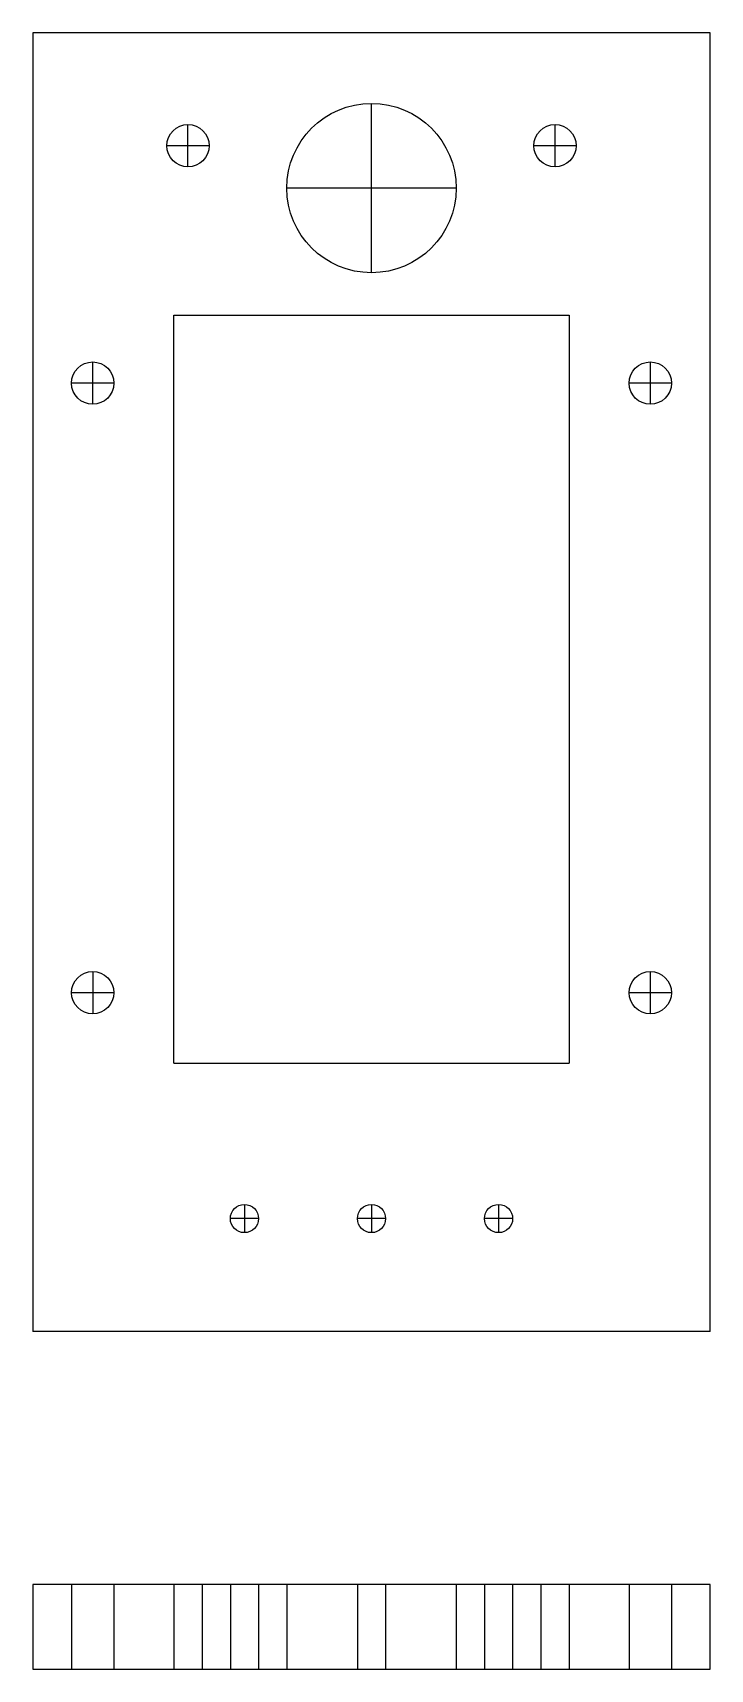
# Model space of a CAD drawing. Header units: millimetres. Extents: x 11 to 59, y 193 to 309.
import ezdxf

# ---------------------------------------------------------------- set-up
doc = ezdxf.new("R2010")
doc.units = ezdxf.units.MM
doc.linetypes.add('DASH2', pattern=[19.05, 12.7, -6.35])
doc.layers.add('Hidden', color=2, linetype='DASH2')
doc.layers.add('Hidden2', color=6, linetype='Continuous')

msp = doc.modelspace()

# ---------------------------------------------------------------- linework, layer by layer
for p, q in [((11, 308.93), (11, 216.93)), ((59, 308.93), (11, 308.93)), ((59, 216.93), (59, 308.93)), ((21, 235.93), (21, 288.93)), ((21, 288.93), (49, 288.93)), ((49, 288.93), (49, 235.93)), ((21, 235.93), (49, 235.93)), ((59, 216.93), (11, 216.93)), ((59, 199), (11, 199)), ((11, 199), (11, 193)), ((59, 193), (59, 199)), ((11, 193), (59, 193))]:
    msp.add_line(p, q)
for centre, radius in [((35, 297.93), 6), ((22, 300.93), 1.5), ((48, 300.93), 1.5), ((15.25, 284.11), 1.5), ((54.75, 284.11), 1.5), ((15.25, 240.93), 1.5), ((54.75, 240.93), 1.5), ((26, 224.93), 1), ((35, 224.93), 1), ((44, 224.93), 1)]:
    msp.add_circle(centre, radius)
at = {"layer": 'Hidden'}
for p, q in [((13.75, 199), (13.75, 193)), ((16.75, 199), (16.75, 193)), ((29, 199), (29, 193)), ((41, 199), (41, 193)), ((53.25, 199), (53.25, 193)), ((56.25, 199), (56.25, 193))]:
    msp.add_line(p, q, dxfattribs=at)
at = {"layer": 'Hidden2'}
for p, q in [((35, 291.93), (35, 303.93)), ((22, 299.43), (22, 302.43)), ((48, 299.43), (48, 302.43)), ((23.5, 300.93), (20.5, 300.93)), ((49.5, 300.93), (46.5, 300.93)), ((41, 297.93), (29, 297.93)), ((15.25, 282.61), (15.25, 285.61)), ((54.75, 285.61), (54.75, 282.61)), ((16.75, 284.11), (13.75, 284.11)), ((56.25, 284.11), (53.25, 284.11)), ((15.25, 242.43), (15.25, 239.43)), ((54.75, 242.43), (54.75, 239.43)), ((16.75, 240.93), (13.75, 240.93)), ((56.25, 240.93), (53.25, 240.93)), ((27, 224.93), (25, 224.93)), ((26, 225.93), (26, 223.93)), ((36, 224.93), (34, 224.93)), ((35, 225.93), (35, 223.93)), ((45, 224.93), (43, 224.93)), ((44, 225.93), (44, 223.93)), ((21, 199), (21, 193)), ((23, 199), (23, 193)), ((25, 199), (25, 193)), ((27, 199), (27, 193)), ((34, 199), (34, 193)), ((36, 199), (36, 193)), ((43, 199), (43, 193)), ((45, 199), (45, 193)), ((47, 199), (47, 193)), ((49, 199), (49, 193))]:
    msp.add_line(p, q, dxfattribs=at)

doc.saveas('drawing.dxf')
